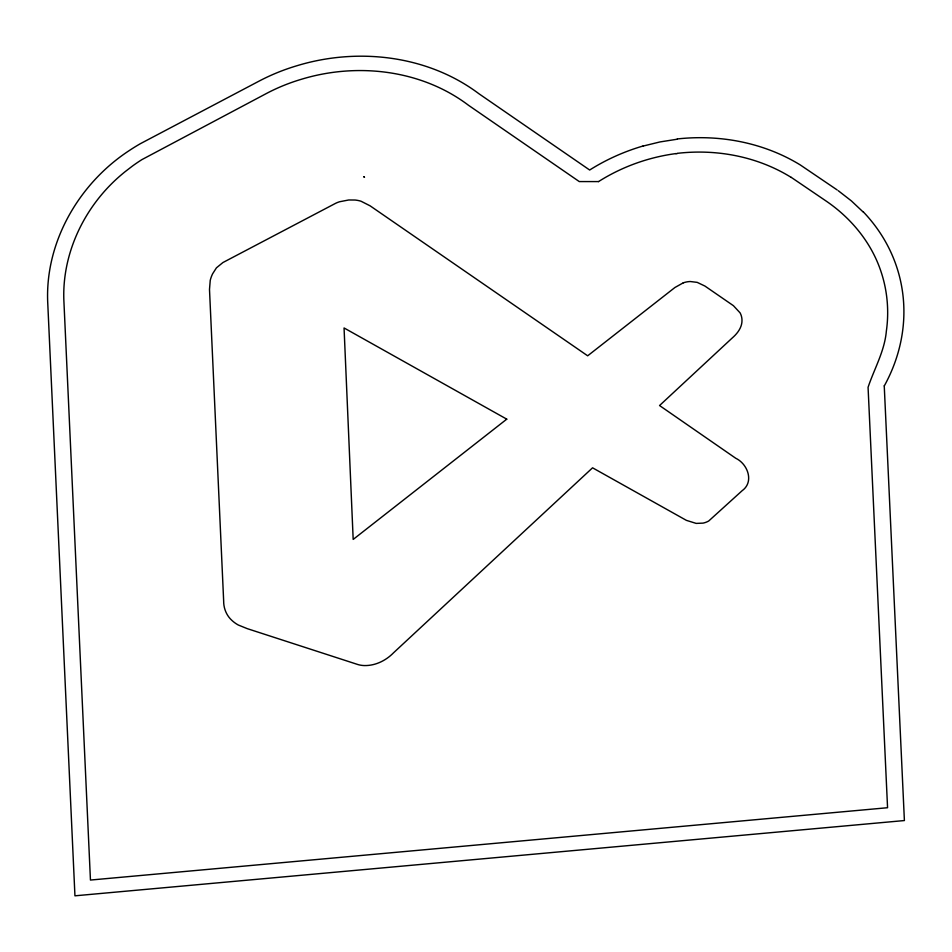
<?xml version="1.0" encoding="UTF-8"?>
<svg xmlns="http://www.w3.org/2000/svg" width="952" height="952" viewBox="0 0 952 952"><rect width="100%" height="100%" fill="white"/><g stroke="black" fill="none" stroke-linecap="round" stroke-linejoin="round"><path stroke-width="1.43" d="M683.238 282.851L674.92 287.504L587.67 355.81L370.09 205.822L361.022 201.229A28.857 25.24 -13.6 0 0 355.06 200.027L348.718 199.98L339.65 201.741A22.193 19.409 -13.6 0 0 335.128 203.573L222.923 262.538L216.437 267.833L212.605 273.819A38.568 33.736 -13.6 0 0 210.237 280.364L209.5 289.432L223.66 600.998C223.565 608.316 226.493 615.587 231.99 620.478A35.355 30.916 -13.6 0 0 238.297 625.012L247.211 628.629L357.964 664.567A23.919 20.92 -13.6 0 0 364.461 665.567C375.481 665.769 386.012 660.533 393.604 652.739L592.56 467.813L686.38 520.351L696.162 523.398L703.028 523.124A17.326 15.149 -13.6 0 0 708.716 520.994L742.143 490.697C754.436 481.89 747.665 463.886 735.789 458.293L659.558 405.54L732.195 338.019C737.443 333.474 742.227 327.321 741.989 320.027A20.944 18.314 -13.6 0 0 740.109 312.887L733.421 305.687L704.932 286.064L697.209 282.375L690.295 281.53A20.611 18.029 -13.6 0 0 683.238 282.851M642.981 146.096L660.01 141.931L677.348 139.194M676.051 153.736L677.241 153.581M598.463 181.582L579.268 181.57L468.515 105.291C421.415 69.639 356.952 62.273 301.201 79.337A168.825 147.667 -13.6 0 0 266.786 93.308L141.872 159.638A157.056 137.362 -13.6 0 0 132.554 165.969L125.093 171.705A172.728 151.071 -13.6 0 0 122.332 173.978C84.954 205.061 61.273 253.53 63.962 302.522L90.452 880.053L887.562 807.724L868.069 387.309C874.269 368.793 884.587 351.181 886.348 331.177C889.144 311.661 887.49 291.514 881.385 272.76C871.937 243.176 851.255 218.02 825.693 200.753L791.255 177.37M837.129 189.912L800.263 164.934A186.342 162.97 -13.6 0 0 677.324 138.944M838.236 190.686L851.374 200.896L862.893 211.749M884.241 385.834L904.4 820.553L74.946 895.82L47.79 303.974C44.435 243.057 78.54 183.843 128.913 150.797A183.498 160.495 -13.6 0 1 140.301 143.728L259.182 81.063A185.116 161.911 -13.6 0 1 296.929 65.736C357.547 47.231 427.591 55.157 478.915 93.736L589.669 170.015A187.83 164.28 -13.6 0 1 642.957 146.025M863.059 211.618A184.748 161.59 -13.6 0 1 884.313 385.869M598.499 181.618A169.67 148.393 -13.6 0 1 676.039 153.57M677.217 153.355A169.92 148.607 -13.6 0 1 791.219 177.417M506.762 419.154L353.18 539.427L344.053 327.952L506.762 419.154M363.783 176.679L364.545 177.25L363.878 176.739"/></g></svg>
